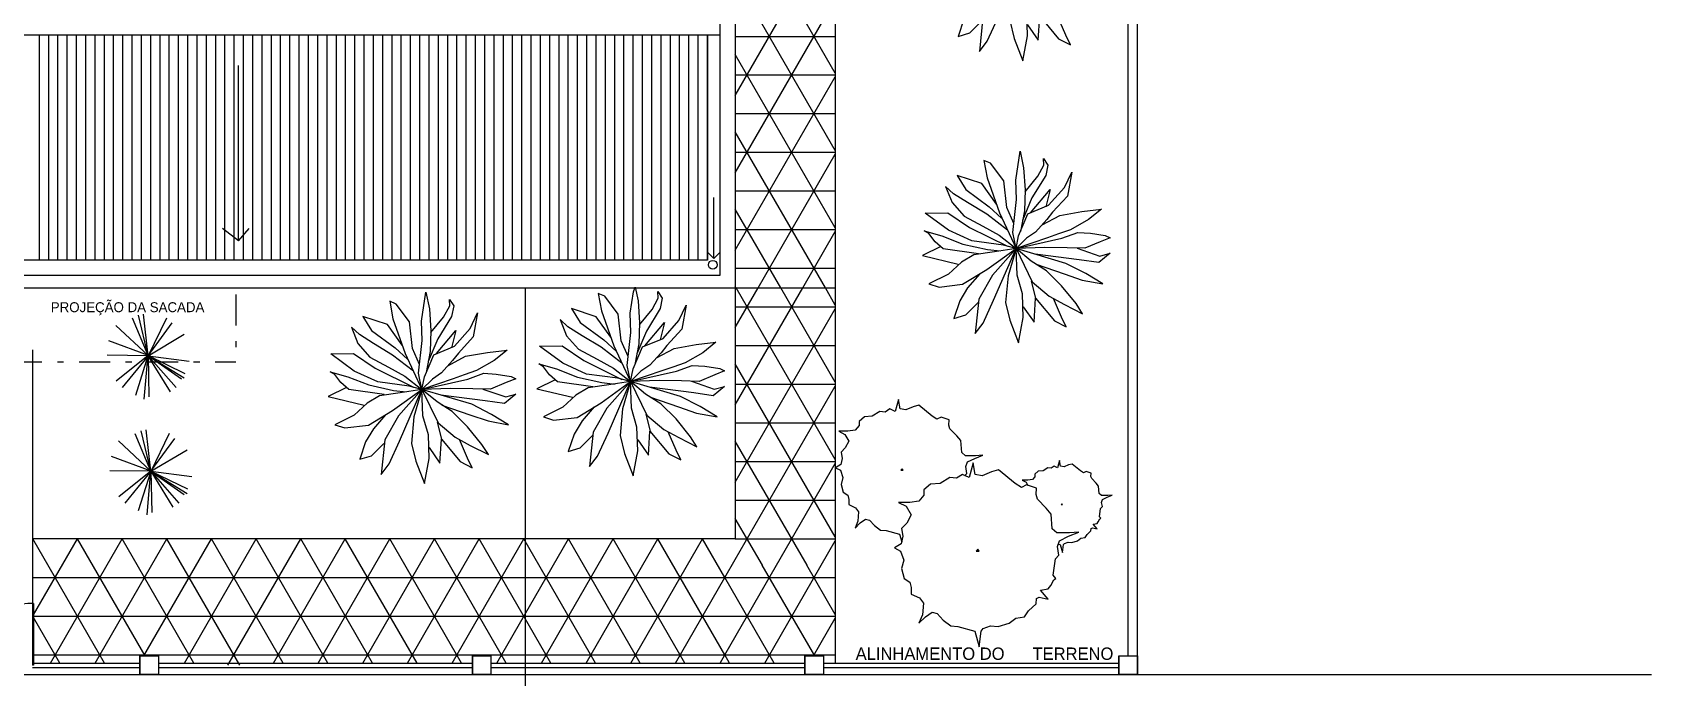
# Model space of a CAD drawing. Header units: millimetres. Extents: x 935 to 1399, y 512 to 900.
# Drawn here: x 1041.8 to 1067.97, y 833.57 to 844 of the extents above; entities that cross this region are included whole.
import ezdxf

# ---------------------------------------------------------------- set-up
doc = ezdxf.new("R2010")
doc.units = ezdxf.units.MM
doc.linetypes.add('ACAD_ISO02W100', pattern=[15, 12, -3])
doc.linetypes.add('DASHDOT', pattern=[1, 0.5, -0.25, 0, -0.25])
for name, color, linetype in [('projeçao', 7, 'ACAD_ISO02W100'), ('terrenos', 3, 'Continuous'), ('VEGETAÇÃO', 3, 'Continuous')]:
    doc.layers.add(name, color=color, linetype=linetype)
pattern_1 = [(0, (1620.23605, 455.1888), (0, 0.625), []), (60, (1620.23605, 455.1888), (-0.5412659, 0.3125), []), (120, (1620.23605, 455.1888), (-0.5412659, -0.3125), [])]

msp = doc.modelspace()

# ---------------------------------------------------------------- hatches: boundary and pattern name
h = msp.add_hatch()
h.set_pattern_fill('NET3', color=254, scale=5, style=0)
h.set_pattern_definition(pattern_1)
h.paths.add_polyline_path([(1054.77585, 852.57187), (1053.15965, 852.57187), (1052.63465, 852.57187), (1052.63465, 850.12187), (1053.15965, 850.12187), (1053.15965, 839.87187), (1054.77585, 839.87187)])
h = msp.add_hatch()
h.set_pattern_fill('NET3', color=254, scale=5, style=0)
h.set_pattern_definition(pattern_1)
h.paths.add_polyline_path([(1054.77585, 839.87187), (1053.15965, 839.87187), (1053.15965, 835.38807), (1054.77585, 835.38807)])

# ---------------------------------------------------------------- linework, layer by layer
at = {"color": 7}
for p, q in [((1054.77585, 866.5417), (1054.77585, 839.87187)), ((1053.15965, 850.12187), (1053.15965, 839.87187)), ((1052.90965, 849.87187), (1052.90965, 840.07187)), ((1037.40965, 843.96292), (1052.90965, 843.96292)), ((1052.70965, 843.96292), (1052.70965, 840.32187)), ((1052.70965, 843.96292), (1052.70965, 840.32187)), ((1045.12729, 840.63159), (1045.12729, 843.4685)), ((1052.81227, 840.34812), (1052.81227, 841.33296)), ((1045.12729, 840.63159), (1044.86815, 840.83159)), ((1045.12729, 840.63159), (1045.29906, 840.83159)), ((1052.70965, 840.32187), (1037.60965, 840.32187)), ((1052.81227, 840.34812), (1052.72227, 840.43812)), ((1052.81227, 840.34812), (1052.90227, 840.43812)), ((1052.90965, 840.07187), (1037.40965, 840.07187)), ((1037.15965, 839.87187), (1054.77585, 839.87187)), ((1041.796, 838.87187), (1041.796, 833.77187))]:
    msp.add_line(p, q, dxfattribs=at)
for p, q in [((1056.8537, 844.21904), (1056.76012, 843.93736)), ((1056.95291, 843.9938), (1057.15159, 844.19405)), ((1057.16326, 844.25036), (1057.10481, 843.6933)), ((1057.23337, 843.86237), (1057.4027, 844.23154)), ((1057.59549, 844.19405), (1057.6656, 843.90618)), ((1057.88172, 843.94999), (1057.87005, 844.33166)), ((1058.05694, 843.87487), (1058.0804, 844.26285)), ((1058.0804, 844.26285), (1058.38407, 843.89986)), ((1058.50097, 843.95617), (1058.3724, 844.25667)), ((1056.76012, 843.93736), (1056.95291, 843.9938)), ((1057.80584, 843.54319), (1057.88172, 843.94999)), ((1057.88172, 844.12524), (1058.05694, 843.87487)), ((1058.57685, 843.79974), (1058.50097, 843.95617)), ((1057.10481, 843.6933), (1057.23337, 843.86237)), ((1057.6656, 843.90618), (1057.80584, 843.54319)), ((1058.38407, 843.89986), (1058.57685, 843.79974)), ((1057.17817, 841.93321), (1057.23073, 841.65166)), ((1057.28328, 841.8894), (1057.17817, 841.93321)), ((1057.4994, 841.60153), (1057.28328, 841.8894)), ((1057.69218, 841.61403), (1057.7636, 842.08196)), ((1057.7636, 842.08196), (1057.82075, 841.81441)), ((1058.04853, 841.67665), (1058.14787, 841.85822)), ((1058.14787, 841.85822), (1058.14197, 841.96452)), ((1058.14197, 841.96452), (1058.21209, 841.85822)), ((1058.21209, 841.85822), (1058.1771, 841.68915)), ((1057.14305, 841.55772), (1056.74594, 841.68915)), ((1056.74594, 841.68915), (1056.88604, 841.46391)), ((1057.23073, 841.65166), (1057.42928, 841.08829)), ((1057.54618, 841.16973), (1057.4994, 841.60153)), ((1057.70385, 841.30117), (1057.69218, 841.61403)), ((1057.82075, 841.81441), (1057.84408, 841.4576)), ((1057.84301, 841.42672), (1058.04853, 841.67665)), ((1058.1771, 841.68915), (1057.95508, 841.32616)), ((1058.48076, 841.49509), (1058.59766, 841.74546)), ((1058.59766, 841.74546), (1058.52755, 841.35748)), ((1056.68749, 841.39497), (1056.55892, 841.51391)), ((1056.55892, 841.51391), (1056.66416, 841.25104)), ((1056.91527, 841.25104), (1056.68749, 841.39497)), ((1056.88604, 841.46391), (1057.26572, 841.18223)), ((1057.38094, 841.22545), (1057.14305, 841.55772)), ((1057.95508, 841.32616), (1057.80087, 840.95917)), ((1057.84408, 841.4576), (1057.83241, 841.1196)), ((1057.93175, 841.08829), (1058.24708, 841.46391)), ((1058.24708, 841.46391), (1058.1771, 841.18223)), ((1058.22375, 841.20722), (1058.48076, 841.49509)), ((1058.52755, 841.35748), (1058.28797, 841.09461)), ((1056.22603, 841.08211), (1056.59404, 841.08829)), ((1056.60571, 840.80674), (1056.22603, 841.08211)), ((1056.59404, 841.08829), (1056.94449, 840.85055)), ((1056.66416, 841.25104), (1056.85682, 841.03198)), ((1057.22483, 841.06329), (1056.91527, 841.25104)), ((1057.56028, 840.80556), (1057.22483, 841.06329)), ((1057.26572, 841.18223), (1057.4644, 841.00066)), ((1057.42928, 841.08829), (1057.69748, 840.50947)), ((1057.66129, 840.91295), (1057.54618, 841.16973)), ((1057.64552, 840.76911), (1057.70385, 841.30117)), ((1057.73897, 840.7128), (1057.89086, 841.06961)), ((1057.83241, 841.1196), (1057.76875, 840.78276)), ((1057.89086, 841.06961), (1058.22375, 841.20722)), ((1058.1189, 840.892), (1058.40488, 841.04448)), ((1058.28797, 841.09461), (1058.19453, 840.97567)), ((1058.40488, 841.04448), (1058.76122, 841.1071)), ((1058.76122, 841.1071), (1059.07668, 841.1446)), ((1059.07668, 841.1446), (1058.86633, 840.97567)), ((1056.21437, 840.7941), (1056.5006, 840.7128)), ((1056.29025, 840.75029), (1056.21437, 840.7941)), ((1056.98538, 840.63149), (1056.60571, 840.80674)), ((1056.85682, 841.03198), (1057.16061, 840.86923)), ((1056.94449, 840.85055), (1057.56028, 840.54519)), ((1057.16061, 840.86923), (1057.42351, 840.7253)), ((1058.19453, 840.97567), (1058.01353, 840.77543)), ((1058.5801, 840.81292), (1058.38155, 840.74411)), ((1058.86633, 840.97567), (1058.5801, 840.81292)), ((1056.47939, 840.54012), (1056.18514, 840.39362)), ((1056.38959, 840.61886), (1056.29025, 840.75029)), ((1056.51803, 840.50624), (1056.38959, 840.61886)), ((1056.5006, 840.7128), (1056.83938, 840.58136)), ((1056.83938, 840.58136), (1057.23662, 840.49374)), ((1057.49363, 840.56255), (1056.98538, 840.63149)), ((1057.42351, 840.7253), (1057.69748, 840.50947)), ((1057.69748, 840.50947), (1057.49363, 840.56255)), ((1057.69748, 840.50947), (1057.64552, 840.76911)), ((1057.69748, 840.50947), (1057.73897, 840.7128)), ((1058.20619, 840.68148), (1057.69748, 840.50947)), ((1057.86741, 840.6753), (1057.69748, 840.50947)), ((1057.69748, 840.50947), (1058.43987, 840.6753)), ((1058.15953, 840.52505), (1057.69748, 840.50947)), ((1058.01353, 840.77543), (1057.86741, 840.6753)), ((1058.52165, 840.51874), (1058.15953, 840.52505)), ((1058.38155, 840.74411), (1058.20619, 840.68148)), ((1058.43987, 840.6753), (1058.69687, 840.76911)), ((1058.80788, 840.51256), (1058.52165, 840.51874)), ((1058.69687, 840.76911), (1058.90133, 840.75661)), ((1059.05912, 840.61886), (1058.80788, 840.51256)), ((1058.90133, 840.75661), (1059.1409, 840.71912)), ((1059.21678, 840.68148), (1059.05912, 840.61886)), ((1059.1409, 840.71912), (1059.21678, 840.68148)), ((1056.18514, 840.39362), (1056.76337, 840.25587)), ((1057.09049, 840.42493), (1056.51803, 840.50624)), ((1056.81593, 840.28718), (1056.60571, 840.09325)), ((1057.01461, 840.40612), (1056.81593, 840.28718)), ((1057.3475, 840.45625), (1057.01461, 840.40612)), ((1057.22483, 840.16824), (1057.69748, 840.50947)), ((1057.23662, 840.49374), (1057.44832, 840.46989)), ((1057.69748, 840.50947), (1057.3184, 840.08062)), ((1057.33583, 839.67382), (1057.69748, 840.50947)), ((1057.69748, 840.50947), (1057.3475, 840.45625)), ((1057.69748, 840.50947), (1057.56951, 840.06812)), ((1057.69748, 840.50947), (1057.96085, 839.968)), ((1057.71551, 840.08062), (1057.69748, 840.50947)), ((1057.94342, 840.306), (1057.69748, 840.50947)), ((1058.50422, 840.2685), (1057.69748, 840.50947)), ((1058.18876, 840.14956), (1057.94342, 840.306)), ((1058.72033, 840.32481), (1058.00425, 840.41784)), ((1058.02174, 840.25606), (1058.47499, 840.09944)), ((1058.82544, 840.10575), (1058.50422, 840.2685)), ((1058.6854, 840.5152), (1059.05322, 840.3873)), ((1059.03579, 840.281), (1058.72033, 840.32481)), ((1059.21678, 840.43111), (1059.03579, 840.281)), ((1059.05322, 840.3873), (1059.21678, 840.43111)), ((1056.60571, 840.09325), (1056.29025, 839.93669)), ((1056.83349, 839.93051), (1057.22483, 840.16824)), ((1057.11056, 840.09883), (1056.91527, 839.8742)), ((1057.3184, 840.08062), (1057.09639, 839.69263)), ((1057.56951, 840.06812), (1057.52862, 839.63632)), ((1057.80319, 839.77394), (1057.71551, 840.08062)), ((1058.4341, 839.90537), (1058.18876, 840.14956)), ((1058.47499, 840.09944), (1058.76699, 839.99931)), ((1058.76699, 839.99931), (1059.10001, 839.93669)), ((1059.10001, 839.93669), (1058.82544, 840.10575)), ((1048.08674, 839.33595), (1048.15817, 839.80388)), ((1048.15817, 839.80388), (1048.21531, 839.53633)), ((1050.94485, 839.78157), (1050.9974, 839.50002)), ((1051.04995, 839.73776), (1050.94485, 839.78157)), ((1051.26607, 839.44989), (1051.04995, 839.73776)), ((1051.45886, 839.46239), (1051.51141, 839.8067)), ((1051.51141, 839.8067), (1051.54064, 839.88183)), ((1051.54064, 839.88183), (1051.58742, 839.66277)), ((1051.91454, 839.70658), (1051.90865, 839.81288)), ((1051.90865, 839.81288), (1051.97876, 839.70658)), ((1056.29025, 839.93669), (1056.45381, 839.88669)), ((1056.45381, 839.88669), (1056.83349, 839.93051)), ((1056.91527, 839.8742), (1056.78683, 839.66132)), ((1057.81485, 839.39227), (1057.80319, 839.77394)), ((1058.0193, 839.70513), (1057.94919, 839.9805)), ((1057.96085, 839.968), (1058.23542, 839.73644)), ((1058.23542, 839.73644), (1058.48076, 839.60501)), ((1058.66778, 839.61751), (1058.4341, 839.90537)), ((1047.57273, 839.65513), (1047.62529, 839.37358)), ((1047.67784, 839.61132), (1047.57273, 839.65513)), ((1047.89396, 839.32345), (1047.67784, 839.61132)), ((1048.21531, 839.53633), (1048.23864, 839.17952)), ((1048.44309, 839.39858), (1048.54243, 839.58014)), ((1048.54243, 839.58014), (1048.53654, 839.68645)), ((1048.53654, 839.68645), (1048.60665, 839.58014)), ((1048.60665, 839.58014), (1048.57166, 839.41108)), ((1050.90972, 839.40608), (1050.51261, 839.53752)), ((1050.51261, 839.53752), (1050.65272, 839.31228)), ((1050.9974, 839.50002), (1051.19595, 838.93665)), ((1051.58742, 839.66277), (1051.61075, 839.30596)), ((1051.60969, 839.27509), (1051.8152, 839.52502)), ((1051.94377, 839.53752), (1051.72176, 839.17452)), ((1051.8152, 839.52502), (1051.91454, 839.70658)), ((1051.97876, 839.70658), (1051.94377, 839.53752)), ((1052.24743, 839.34345), (1052.36434, 839.59383)), ((1052.36434, 839.59383), (1052.29422, 839.20584)), ((1056.78683, 839.66132), (1056.69326, 839.37963)), ((1056.88604, 839.43608), (1057.08473, 839.63632)), ((1057.09639, 839.69263), (1057.03794, 839.13558)), ((1057.16651, 839.30465), (1057.33583, 839.67382)), ((1057.52862, 839.63632), (1057.59874, 839.34846)), ((1057.81485, 839.56751), (1057.99008, 839.31714)), ((1057.99008, 839.31714), (1058.01353, 839.70513)), ((1058.01353, 839.70513), (1058.3172, 839.34214)), ((1058.4341, 839.39845), (1058.30553, 839.69895)), ((1058.48076, 839.60501), (1058.77289, 839.45476)), ((1058.77289, 839.45476), (1058.66778, 839.61751)), ((1047.08205, 839.11689), (1046.95348, 839.23583)), ((1046.95348, 839.23583), (1047.05872, 838.97296)), ((1047.53761, 839.27964), (1047.1405, 839.41108)), ((1047.1405, 839.41108), (1047.2806, 839.18584)), ((1047.7755, 838.94737), (1047.53761, 839.27964)), ((1047.62529, 839.37358), (1047.82384, 838.81021)), ((1047.94074, 838.89166), (1047.89396, 839.32345)), ((1048.09841, 839.02309), (1048.08674, 839.33595)), ((1048.23757, 839.14865), (1048.44309, 839.39858)), ((1048.57166, 839.41108), (1048.34965, 839.04809)), ((1048.61832, 838.92915), (1048.87532, 839.21701)), ((1048.87532, 839.21701), (1048.99222, 839.46739)), ((1048.99222, 839.46739), (1048.92211, 839.0794)), ((1050.45416, 839.24333), (1050.3256, 839.36227)), ((1050.3256, 839.36227), (1050.43083, 839.0994)), ((1050.68194, 839.0994), (1050.45416, 839.24333)), ((1050.65272, 839.31228), (1051.03239, 839.03059)), ((1051.14761, 839.07381), (1050.90972, 839.40608)), ((1051.31286, 839.01809), (1051.26607, 839.44989)), ((1051.47052, 839.14953), (1051.45886, 839.46239)), ((1051.61075, 839.30596), (1051.59909, 838.96796)), ((1051.69843, 838.93665), (1052.01376, 839.31228)), ((1052.01376, 839.31228), (1051.94377, 839.03059)), ((1051.99043, 839.05559), (1052.24743, 839.34345)), ((1056.69326, 839.37963), (1056.88604, 839.43608)), ((1057.03794, 839.13558), (1057.16651, 839.30465)), ((1057.59874, 839.34846), (1057.73897, 838.98547)), ((1057.73897, 838.98547), (1057.81485, 839.39227)), ((1058.3172, 839.34214), (1058.50998, 839.24202)), ((1058.50998, 839.24202), (1058.4341, 839.39845)), ((1047.05872, 838.97296), (1047.25138, 838.7539)), ((1047.30983, 838.97296), (1047.08205, 839.11689)), ((1047.2806, 839.18584), (1047.66028, 838.90415)), ((1047.61939, 838.78522), (1047.30983, 838.97296)), ((1048.04009, 838.49103), (1048.09841, 839.02309)), ((1048.34965, 839.04809), (1048.19544, 838.68109)), ((1048.23864, 839.17952), (1048.22698, 838.84153)), ((1048.32632, 838.81021), (1048.64165, 839.18584)), ((1048.64165, 839.18584), (1048.57166, 838.90415)), ((1048.92211, 839.0794), (1048.68254, 838.81653)), ((1050.43083, 839.0994), (1050.62349, 838.88034)), ((1050.9915, 838.91166), (1050.68194, 839.0994)), ((1051.03239, 839.03059), (1051.23108, 838.84903)), ((1051.42797, 838.76132), (1051.31286, 839.01809)), ((1051.4122, 838.61747), (1051.47052, 839.14953)), ((1051.59909, 838.96796), (1051.53543, 838.63112)), ((1051.72176, 839.17452), (1051.56755, 838.80753)), ((1051.65754, 838.91797), (1051.99043, 839.05559)), ((1052.29422, 839.20584), (1052.05465, 838.94297)), ((1052.17155, 838.89284), (1052.5279, 838.95547)), ((1052.5279, 838.95547), (1052.84335, 838.99296)), ((1052.84335, 838.99296), (1052.63301, 838.82403)), ((1046.62059, 838.80403), (1046.98861, 838.81021)), ((1047.00027, 838.52866), (1046.62059, 838.80403)), ((1046.98861, 838.81021), (1047.33906, 838.57248)), ((1047.25138, 838.7539), (1047.55517, 838.59115)), ((1047.95484, 838.52749), (1047.61939, 838.78522)), ((1047.66028, 838.90415), (1047.85896, 838.72259)), ((1047.82384, 838.81021), (1048.09204, 838.23139)), ((1048.05585, 838.63488), (1047.94074, 838.89166)), ((1048.13353, 838.43472), (1048.28543, 838.79153)), ((1048.22698, 838.84153), (1048.16331, 838.50468)), ((1048.28543, 838.79153), (1048.61832, 838.92915)), ((1048.58909, 838.69759), (1048.4081, 838.49735)), ((1048.51346, 838.61392), (1048.79944, 838.7664)), ((1048.68254, 838.81653), (1048.58909, 838.69759)), ((1048.79944, 838.7664), (1049.15578, 838.82903)), ((1049.26089, 838.69759), (1048.97466, 838.53484)), ((1049.15578, 838.82903), (1049.47124, 838.86652)), ((1049.47124, 838.86652), (1049.26089, 838.69759)), ((1049.99271, 838.93047), (1050.36072, 838.93665)), ((1050.37238, 838.6551), (1049.99271, 838.93047)), ((1050.36072, 838.93665), (1050.71117, 838.69891)), ((1050.62349, 838.88034), (1050.92728, 838.71759)), ((1050.71117, 838.69891), (1051.32696, 838.39355)), ((1050.92728, 838.71759), (1051.19019, 838.57366)), ((1051.32696, 838.65393), (1050.9915, 838.91166)), ((1051.19595, 838.93665), (1051.46415, 838.35783)), ((1051.50564, 838.56116), (1051.65754, 838.91797)), ((1051.9612, 838.82403), (1051.78021, 838.62379)), ((1051.88558, 838.74036), (1052.17155, 838.89284)), ((1052.05465, 838.94297), (1051.9612, 838.82403)), ((1052.63301, 838.82403), (1052.34678, 838.66128)), ((1046.60893, 838.51603), (1046.89516, 838.43472)), ((1046.68481, 838.47222), (1046.60893, 838.51603)), ((1046.78415, 838.34078), (1046.68481, 838.47222)), ((1046.89516, 838.43472), (1047.23395, 838.30329)), ((1047.37995, 838.35342), (1047.00027, 838.52866)), ((1047.33906, 838.57248), (1047.95485, 838.26712)), ((1047.55517, 838.59115), (1047.81807, 838.44722)), ((1047.81807, 838.44722), (1048.09204, 838.23139)), ((1048.09204, 838.23139), (1048.04009, 838.49103)), ((1048.09204, 838.23139), (1048.13353, 838.43472)), ((1048.4081, 838.49735), (1048.26197, 838.39723)), ((1048.77611, 838.46604), (1048.60075, 838.40341)), ((1048.97466, 838.53484), (1048.77611, 838.46604)), ((1048.83443, 838.39723), (1049.09144, 838.49103)), ((1049.09144, 838.49103), (1049.29589, 838.47853)), ((1049.29589, 838.47853), (1049.53546, 838.44104)), ((1049.53546, 838.44104), (1049.61134, 838.40341)), ((1049.98104, 838.64247), (1050.26727, 838.56116)), ((1050.05693, 838.59866), (1049.98104, 838.64247)), ((1050.15627, 838.46722), (1050.05693, 838.59866)), ((1050.28471, 838.3546), (1050.15627, 838.46722)), ((1050.26727, 838.56116), (1050.60606, 838.42973)), ((1050.75206, 838.47986), (1050.37238, 838.6551)), ((1050.60606, 838.42973), (1051.0033, 838.3421)), ((1051.2603, 838.41091), (1050.75206, 838.47986)), ((1051.19019, 838.57366), (1051.46415, 838.35783)), ((1051.46415, 838.35783), (1051.4122, 838.61747)), ((1051.46415, 838.35783), (1051.50564, 838.56116)), ((1051.97287, 838.52985), (1051.46415, 838.35783)), ((1051.63408, 838.52367), (1051.46415, 838.35783)), ((1051.46415, 838.35783), (1052.20654, 838.52367)), ((1051.78021, 838.62379), (1051.63408, 838.52367)), ((1052.14822, 838.59248), (1051.97287, 838.52985)), ((1052.34678, 838.66128), (1052.14822, 838.59248)), ((1052.20654, 838.52367), (1052.46355, 838.61747)), ((1052.46355, 838.61747), (1052.668, 838.60497)), ((1052.82579, 838.46722), (1052.57456, 838.36092)), ((1052.668, 838.60497), (1052.90757, 838.56748)), ((1052.98346, 838.52985), (1052.82579, 838.46722)), ((1052.90757, 838.56748), (1052.98346, 838.52985)), ((1046.87395, 838.26204), (1046.5797, 838.11554)), ((1046.91259, 838.22816), (1046.78415, 838.34078)), ((1047.48506, 838.14686), (1046.91259, 838.22816)), ((1047.23395, 838.30329), (1047.63118, 838.21566)), ((1047.88819, 838.28447), (1047.37995, 838.35342)), ((1047.74206, 838.17817), (1047.40917, 838.12804)), ((1047.61939, 837.89017), (1048.09204, 838.23139)), ((1047.63118, 838.21566), (1047.84288, 838.19182)), ((1048.09204, 838.23139), (1047.71296, 837.80254)), ((1047.7304, 837.39574), (1048.09204, 838.23139)), ((1048.09204, 838.23139), (1047.74206, 838.17817)), ((1048.09204, 838.23139), (1047.88819, 838.28447)), ((1048.09204, 838.23139), (1047.96407, 837.79005)), ((1048.60075, 838.40341), (1048.09204, 838.23139)), ((1048.26197, 838.39723), (1048.09204, 838.23139)), ((1048.09204, 838.23139), (1048.83443, 838.39723)), ((1048.5541, 838.24698), (1048.09204, 838.23139)), ((1048.09204, 838.23139), (1048.35541, 837.68992)), ((1048.11007, 837.80254), (1048.09204, 838.23139)), ((1048.33798, 838.02792), (1048.09204, 838.23139)), ((1048.89878, 837.99043), (1048.09204, 838.23139)), ((1048.91621, 838.24066), (1048.5541, 838.24698)), ((1049.20244, 838.23448), (1048.91621, 838.24066)), ((1049.07997, 838.23712), (1049.44778, 838.10923)), ((1049.45368, 838.34078), (1049.20244, 838.23448)), ((1049.61134, 838.40341), (1049.45368, 838.34078)), ((1050.24607, 838.38848), (1049.95182, 838.24198)), ((1049.95182, 838.24198), (1050.53005, 838.10423)), ((1050.85717, 838.2733), (1050.28471, 838.3546)), ((1050.78128, 838.25448), (1050.5826, 838.13554)), ((1051.11417, 838.30461), (1050.78128, 838.25448)), ((1050.9915, 838.01661), (1051.46415, 838.35783)), ((1051.0033, 838.3421), (1051.215, 838.31825)), ((1051.46415, 838.35783), (1051.08508, 837.92898)), ((1051.10251, 837.52218), (1051.46415, 838.35783)), ((1051.46415, 838.35783), (1051.11417, 838.30461)), ((1051.46415, 838.35783), (1051.2603, 838.41091)), ((1051.46415, 838.35783), (1051.33619, 837.91649)), ((1051.92621, 838.37342), (1051.46415, 838.35783)), ((1051.46415, 838.35783), (1051.72753, 837.81636)), ((1051.48219, 837.92898), (1051.46415, 838.35783)), ((1051.71009, 838.15436), (1051.46415, 838.35783)), ((1052.27089, 838.11686), (1051.46415, 838.35783)), ((1052.48701, 838.17317), (1051.77092, 838.2662)), ((1052.28832, 838.3671), (1051.92621, 838.37342)), ((1052.57456, 838.36092), (1052.28832, 838.3671)), ((1052.45208, 838.36356), (1052.8199, 838.23566)), ((1052.80246, 838.12936), (1052.48701, 838.17317)), ((1052.98346, 838.27948), (1052.80246, 838.12936)), ((1052.8199, 838.23566), (1052.98346, 838.27948)), ((1046.5797, 838.11554), (1047.15793, 837.97779)), ((1047.21049, 838.0091), (1047.00027, 837.81518)), ((1047.40917, 838.12804), (1047.21049, 838.0091)), ((1048.58332, 837.87149), (1048.33798, 838.02792)), ((1049.11489, 838.04674), (1048.39881, 838.13976)), ((1048.4163, 837.97798), (1048.86955, 837.82136)), ((1049.22, 837.82768), (1048.89878, 837.99043)), ((1049.43035, 838.00292), (1049.11489, 838.04674)), ((1049.61134, 838.15304), (1049.43035, 838.00292)), ((1049.44778, 838.10923), (1049.61134, 838.15304)), ((1050.37238, 837.94162), (1050.05693, 837.78505)), ((1050.5826, 838.13554), (1050.37238, 837.94162)), ((1050.60016, 837.77887), (1050.9915, 838.01661)), ((1050.87724, 837.94719), (1050.68194, 837.72256)), ((1051.08508, 837.92898), (1050.86307, 837.541)), ((1051.33619, 837.91649), (1051.2953, 837.48469)), ((1051.56986, 837.6223), (1051.48219, 837.92898)), ((1051.95544, 837.99793), (1051.71009, 838.15436)), ((1051.78842, 838.10442), (1052.24167, 837.9478)), ((1052.20078, 837.75374), (1051.95544, 837.99793)), ((1052.24167, 837.9478), (1052.53367, 837.84768)), ((1052.59212, 837.95412), (1052.27089, 838.11686)), ((1052.86668, 837.78505), (1052.59212, 837.95412)), ((1047.00027, 837.81518), (1046.68481, 837.65861)), ((1046.68481, 837.65861), (1046.84837, 837.60862)), ((1046.84837, 837.60862), (1047.22805, 837.65243)), ((1047.22805, 837.65243), (1047.61939, 837.89017)), ((1047.50513, 837.82075), (1047.30983, 837.59612)), ((1047.71296, 837.80254), (1047.49095, 837.41456)), ((1047.96407, 837.79005), (1047.92318, 837.35825)), ((1048.19775, 837.49586), (1048.11007, 837.80254)), ((1048.41386, 837.42705), (1048.34375, 837.70242)), ((1048.35541, 837.68992), (1048.62998, 837.45837)), ((1048.82866, 837.6273), (1048.58332, 837.87149)), ((1048.86955, 837.82136), (1049.16155, 837.72124)), ((1049.16155, 837.72124), (1049.49457, 837.65861)), ((1049.49457, 837.65861), (1049.22, 837.82768)), ((1050.05693, 837.78505), (1050.22049, 837.73506)), ((1050.22049, 837.73506), (1050.60016, 837.77887)), ((1050.68194, 837.72256), (1050.5535, 837.50968)), ((1051.78598, 837.55349), (1051.71586, 837.82886)), ((1051.72753, 837.81636), (1052.00209, 837.58481)), ((1052.43445, 837.46587), (1052.20078, 837.75374)), ((1052.53367, 837.84768), (1052.86668, 837.78505)), ((1047.18139, 837.38324), (1047.08782, 837.10156)), ((1047.30983, 837.59612), (1047.18139, 837.38324)), ((1047.49095, 837.41456), (1047.4325, 836.8575)), ((1047.56107, 837.02657), (1047.7304, 837.39574)), ((1048.20941, 837.11419), (1048.19775, 837.49586)), ((1048.38464, 837.03907), (1048.4081, 837.42705)), ((1048.4081, 837.42705), (1048.71176, 837.06406)), ((1048.62998, 837.45837), (1048.87532, 837.32693)), ((1048.82866, 837.12037), (1048.7001, 837.42087)), ((1049.06234, 837.33943), (1048.82866, 837.6273)), ((1050.5535, 837.50968), (1050.45993, 837.228)), ((1050.65272, 837.28444), (1050.8514, 837.48469)), ((1050.86307, 837.541), (1050.80461, 836.98394)), ((1050.93318, 837.15301), (1051.10251, 837.52218)), ((1051.2953, 837.48469), (1051.36541, 837.19682)), ((1051.58153, 837.24063), (1051.56986, 837.6223)), ((1051.58153, 837.41588), (1051.75675, 837.16551)), ((1051.75675, 837.16551), (1051.78021, 837.55349)), ((1051.78021, 837.55349), (1052.08387, 837.1905)), ((1052.00209, 837.58481), (1052.24743, 837.45337)), ((1052.20078, 837.24681), (1052.07221, 837.54731)), ((1052.24743, 837.45337), (1052.53956, 837.30312)), ((1052.53956, 837.30312), (1052.43445, 837.46587)), ((1047.08782, 837.10156), (1047.2806, 837.158)), ((1047.2806, 837.158), (1047.47929, 837.35825)), ((1047.92318, 837.35825), (1047.9933, 837.07038)), ((1048.20941, 837.28944), (1048.38464, 837.03907)), ((1048.90455, 836.96394), (1048.82866, 837.12037)), ((1048.87532, 837.32693), (1049.16745, 837.17668)), ((1049.16745, 837.17668), (1049.06234, 837.33943)), ((1050.45993, 837.228), (1050.65272, 837.28444)), ((1050.80461, 836.98394), (1050.93318, 837.15301)), ((1051.36541, 837.19682), (1051.50564, 836.83383)), ((1051.50564, 836.83383), (1051.58153, 837.24063)), ((1052.08387, 837.1905), (1052.27666, 837.09038)), ((1052.27666, 837.09038), (1052.20078, 837.24681)), ((1047.4325, 836.8575), (1047.56107, 837.02657)), ((1047.9933, 837.07038), (1048.13353, 836.70739)), ((1048.13353, 836.70739), (1048.20941, 837.11419)), ((1048.71176, 837.06406), (1048.90455, 836.96394))]:
    msp.add_line(p, q)
at = {"color": 1}
for p, q in [((1041.90965, 840.32187), (1041.90965, 843.96292)), ((1042.05965, 840.32187), (1042.05965, 843.96292)), ((1042.20965, 840.32187), (1042.20965, 843.96292)), ((1042.35965, 840.32187), (1042.35965, 843.96292)), ((1042.50965, 840.32187), (1042.50965, 843.96292)), ((1042.65965, 840.32187), (1042.65965, 843.96292)), ((1042.80965, 840.32187), (1042.80965, 843.96292)), ((1042.95965, 840.32187), (1042.95965, 843.96292)), ((1043.10965, 840.32187), (1043.10965, 843.96292)), ((1043.25965, 840.32187), (1043.25965, 843.96292)), ((1043.40965, 840.32187), (1043.40965, 843.96292)), ((1043.55965, 840.32187), (1043.55965, 843.96292)), ((1043.70965, 840.32187), (1043.70965, 843.96292)), ((1043.85965, 840.32187), (1043.85965, 843.96292)), ((1044.00965, 840.32187), (1044.00965, 843.96292)), ((1044.15965, 840.32187), (1044.15965, 843.96292)), ((1044.30965, 840.32187), (1044.30965, 843.96292)), ((1044.45965, 840.32187), (1044.45965, 843.96292)), ((1044.60965, 840.32187), (1044.60965, 843.96292)), ((1044.75965, 840.32187), (1044.75965, 843.96292)), ((1044.90965, 840.32187), (1044.90965, 843.96292)), ((1045.05965, 840.32187), (1045.05965, 843.96292)), ((1045.20965, 840.32187), (1045.20965, 843.96292)), ((1045.35965, 840.32187), (1045.35965, 843.96292)), ((1045.50965, 840.32187), (1045.50965, 843.96292)), ((1045.65965, 840.32187), (1045.65965, 843.96292)), ((1045.65965, 840.32187), (1045.65965, 843.96292)), ((1045.80965, 840.32187), (1045.80965, 843.96292)), ((1045.95965, 840.32187), (1045.95965, 843.96292)), ((1046.10965, 840.32187), (1046.10965, 843.96292)), ((1046.25965, 840.32187), (1046.25965, 843.96292)), ((1046.40965, 840.32187), (1046.40965, 843.96292)), ((1046.55965, 840.32187), (1046.55965, 843.96292)), ((1046.70965, 840.32187), (1046.70965, 843.96292)), ((1046.85965, 840.32187), (1046.85965, 843.96292)), ((1047.00965, 840.32187), (1047.00965, 843.96292)), ((1047.15965, 840.32187), (1047.15965, 843.96292)), ((1047.30965, 840.32187), (1047.30965, 843.96292)), ((1047.45965, 840.32187), (1047.45965, 843.96292)), ((1047.60965, 840.32187), (1047.60965, 843.96292)), ((1047.75965, 840.32187), (1047.75965, 843.96292)), ((1047.90965, 840.32187), (1047.90965, 843.96292)), ((1048.05965, 840.32187), (1048.05965, 843.96292)), ((1048.20965, 840.32187), (1048.20965, 843.96292)), ((1048.35965, 840.32187), (1048.35965, 843.96292)), ((1048.50965, 840.32187), (1048.50965, 843.96292)), ((1048.65965, 840.32187), (1048.65965, 843.96292)), ((1048.80965, 840.32187), (1048.80965, 843.96292)), ((1048.95965, 840.32187), (1048.95965, 843.96292)), ((1049.10965, 840.32187), (1049.10965, 843.96292)), ((1049.25965, 840.32187), (1049.25965, 843.96292)), ((1049.40965, 840.32187), (1049.40965, 843.96292)), ((1049.55965, 840.32187), (1049.55965, 843.96292)), ((1049.70965, 840.32187), (1049.70965, 843.96292)), ((1049.70965, 840.32187), (1049.70965, 843.96292)), ((1049.85965, 840.32187), (1049.85965, 843.96292)), ((1050.00965, 840.32187), (1050.00965, 843.96292)), ((1050.15965, 840.32187), (1050.15965, 843.96292)), ((1050.30965, 840.32187), (1050.30965, 843.96292)), ((1050.45965, 840.32187), (1050.45965, 843.96292)), ((1050.60965, 840.32187), (1050.60965, 843.96292)), ((1050.75965, 840.32187), (1050.75965, 843.96292)), ((1050.90965, 840.32187), (1050.90965, 843.96292)), ((1051.05965, 840.32187), (1051.05965, 843.96292)), ((1051.20965, 840.32187), (1051.20965, 843.96292)), ((1051.35965, 840.32187), (1051.35965, 843.96292)), ((1051.50965, 840.32187), (1051.50965, 843.96292)), ((1051.65965, 840.32187), (1051.65965, 843.96292)), ((1051.80965, 840.32187), (1051.80965, 843.96292)), ((1051.95965, 840.32187), (1051.95965, 843.96292)), ((1052.10965, 840.32187), (1052.10965, 843.96292)), ((1052.25965, 840.32187), (1052.25965, 843.96292)), ((1052.25965, 840.32187), (1052.25965, 843.96292)), ((1052.40965, 840.32187), (1052.40965, 843.96292)), ((1052.55965, 840.32187), (1052.55965, 843.96292)), ((1052.70965, 840.32187), (1052.70965, 843.96292)), ((1041.816, 834.77187), (1041.816, 833.77187)), ((1041.816, 833.77187), (1041.796, 833.77187)), ((1043.53465, 833.62187), (1043.53465, 833.92187)), ((1048.90965, 833.62187), (1048.90965, 833.92187)), ((1054.28465, 833.62187), (1054.28465, 833.92187)), ((1054.28465, 833.62187), (1054.28465, 833.92187))]:
    msp.add_line(p, q, dxfattribs=at)
at = {"color": 6, "linetype": 'DASHDOT'}
for p in [(1045.08465, 839.76333), (1038.15133, 838.6794)]:
    msp.add_line(p, (1045.08465, 838.6794), dxfattribs=at)
at = {"color": 253}
msp.add_line((1049.76462, 839.87187), (1049.76462, 833.24852), dxfattribs=at)
at = {"color": 254}
for p, q in [((1053.15965, 839.87187), (1053.15965, 835.81379)), ((1054.77585, 839.87187), (1054.77585, 833.80687)), ((1053.15965, 835.81379), (1041.796, 835.81379)), ((1042.96194, 833.80687), (1041.80325, 835.81379)), ((1041.816, 834.58587), (1042.52493, 835.81379)), ((1042.08793, 833.80687), (1043.24662, 835.81379)), ((1043.61723, 833.92187), (1042.52493, 835.81379)), ((1042.80961, 833.80687), (1043.96831, 835.81379)), ((1044.40532, 833.80687), (1043.24662, 835.81379)), ((1043.5977, 833.92187), (1044.69, 835.81379)), ((1045.14721, 833.77187), (1043.96831, 835.81379)), ((1044.25299, 833.80687), (1045.41169, 835.81379)), ((1045.84869, 833.80687), (1044.69, 835.81379)), ((1044.95447, 833.77187), (1046.13337, 835.81379)), ((1046.57038, 833.80687), (1045.41169, 835.81379)), ((1045.69637, 833.80687), (1046.85506, 835.81379)), ((1047.29207, 833.80687), (1046.13337, 835.81379)), ((1046.41805, 833.80687), (1047.57675, 835.81379)), ((1048.01376, 833.80687), (1046.85506, 835.81379)), ((1047.13974, 833.80687), (1048.29844, 835.81379)), ((1048.73544, 833.80687), (1047.57675, 835.81379)), ((1047.86143, 833.80687), (1049.02012, 835.81379)), ((1049.45713, 833.80687), (1048.29844, 835.81379)), ((1048.58312, 833.80687), (1049.74181, 835.81379)), ((1050.17882, 833.80687), (1049.02012, 835.81379)), ((1049.3048, 833.80687), (1050.4635, 835.81379)), ((1050.90051, 833.80687), (1049.74181, 835.81379)), ((1050.02649, 833.80687), (1051.18519, 835.81379)), ((1051.6222, 833.80687), (1050.4635, 835.81379)), ((1050.74818, 833.80687), (1051.90688, 835.81379)), ((1052.34388, 833.80687), (1051.18519, 835.81379)), ((1051.46987, 833.80687), (1052.62856, 835.81379)), ((1052.98875, 833.93993), (1051.90688, 835.81379)), ((1052.98875, 835.18993), (1052.62856, 835.81379)), ((1052.98875, 835.18764), (1053.15965, 835.48365)), ((1052.98875, 833.93764), (1053.82615, 835.38807)), ((1054.44255, 833.92187), (1053.59604, 835.38807)), ((1053.63493, 833.80687), (1054.54784, 835.38807)), ((1054.77585, 834.59458), (1054.31773, 835.38807)), ((1041.796, 835.18879), (1052.98875, 835.18879)), ((1052.19156, 833.80687), (1052.98875, 835.18764)), ((1053.78726, 833.80687), (1052.98875, 835.18993)), ((1052.98875, 835.18879), (1054.77585, 835.18879)), ((1041.816, 834.56379), (1052.98875, 834.56379)), ((1042.24025, 833.80687), (1041.816, 834.5417)), ((1052.98875, 834.56379), (1054.77585, 834.56379)), ((1054.42301, 833.92187), (1054.77585, 834.53299)), ((1041.816, 833.93879), (1052.98875, 833.93879)), ((1052.91324, 833.80687), (1052.98875, 833.93764)), ((1053.06557, 833.80687), (1052.98875, 833.93993)), ((1052.98875, 833.93879), (1054.77585, 833.93879))]:
    msp.add_line(p, q, dxfattribs=at)
at = {"color": 6}
msp.add_line((1059.35965, 833.62187), (1059.35965, 833.92187), dxfattribs=at)
msp.add_line((1059.35965, 833.62187), (1059.35965, 833.92187), dxfattribs=at)
at = {"color": 7}
msp.add_circle((1052.79555, 840.24591), 0.07195, dxfattribs=at)
at = {"color": 1}
msp.add_arc((1041.796, 833.77187), 1.0002, 88.854237, 171.851103, dxfattribs=at)
at = {"layer": 'projeçao', "color": 3, "linetype": 'Continuous'}
for p, q in [((1041.796, 833.80687), (1043.53465, 833.80687)), ((1041.796, 833.73687), (1043.53465, 833.73687)), ((1043.83465, 833.80687), (1048.90965, 833.80687)), ((1043.83465, 833.73687), (1048.90965, 833.73687)), ((1049.20965, 833.80687), (1054.28465, 833.80687)), ((1049.20965, 833.73687), (1054.28465, 833.73687)), ((1054.58465, 833.80687), (1059.35965, 833.80687)), ((1054.58465, 833.73687), (1059.35965, 833.73687))]:
    msp.add_line(p, q, dxfattribs=at)
at = {"layer": 'projeçao', "color": 1, "linetype": 'Continuous'}
for p, q in [((1043.53465, 833.62187), (1043.53465, 833.92187)), ((1043.53465, 833.92187), (1043.53465, 833.62187)), ((1043.53465, 833.92187), (1043.83465, 833.92187)), ((1043.53465, 833.92187), (1043.53465, 833.62187)), ((1043.53465, 833.92187), (1043.53465, 833.62187)), ((1043.83465, 833.92187), (1043.83465, 833.62187)), ((1048.90965, 833.62187), (1048.90965, 833.92187)), ((1048.90965, 833.92187), (1048.90965, 833.62187)), ((1048.90965, 833.92187), (1049.20965, 833.92187)), ((1048.90965, 833.92187), (1048.90965, 833.62187)), ((1048.90965, 833.92187), (1048.90965, 833.62187)), ((1049.20965, 833.92187), (1049.20965, 833.62187)), ((1054.28465, 833.62187), (1054.28465, 833.92187)), ((1054.28465, 833.92187), (1054.28465, 833.62187)), ((1054.28465, 833.92187), (1054.58465, 833.92187)), ((1054.28465, 833.92187), (1054.28465, 833.62187)), ((1054.28465, 833.92187), (1054.28465, 833.62187)), ((1054.58465, 833.92187), (1054.58465, 833.62187)), ((1059.35965, 833.92187), (1059.65965, 833.92187)), ((1059.35965, 833.92187), (1059.35965, 833.62187)), ((1059.35965, 833.92187), (1059.35965, 833.62187)), ((1059.65965, 833.92187), (1059.65965, 833.62187)), ((1043.83465, 833.62187), (1043.53465, 833.62187)), ((1049.20965, 833.62187), (1048.90965, 833.62187)), ((1054.58465, 833.62187), (1054.28465, 833.62187)), ((1059.65965, 833.62187), (1059.35965, 833.62187))]:
    msp.add_line(p, q, dxfattribs=at)
at = {"layer": 'projeçao', "color": 6, "linetype": 'Continuous'}
msp.add_line((1059.35965, 833.92187), (1059.35965, 833.62187), dxfattribs=at)
at = {"layer": 'terrenos', "color": 7}
for points in [[(1041.796, 833.62187), (1059.65965, 833.62187), (1059.65965, 875.84655), (1049.04201, 876.60525), (1038.31596, 877.33332), (1030.53722, 877.41495), (1030.53722, 833.62187), (1031.18722, 833.62187)], [(1059.50965, 833.92187), (1059.50965, 875.70689), (1049.03158, 876.45562), (1038.31009, 877.18337), (1030.68722, 877.26337), (1030.68722, 833.77187), (1031.18722, 833.77187)]]:
    msp.add_lwpolyline(points, dxfattribs=at)
at = {"layer": 'VEGETAÇÃO', "color": 253}
for p, q in [((1043.66518, 838.77744), (1043.14541, 839.26679)), ((1043.66518, 838.77744), (1043.14541, 839.26679)), ((1043.66518, 838.77744), (1043.41304, 839.38205)), ((1043.6667, 838.77549), (1043.50877, 839.43259)), ((1043.6667, 838.77549), (1043.59256, 839.44847)), ((1043.6667, 838.77549), (1044.05504, 839.30604)), ((1043.67051, 838.77793), (1043.96734, 839.3906)), ((1043.67051, 838.77793), (1043.03216, 839.01553)), ((1043.6667, 838.77549), (1044.25223, 839.1237)), ((1043.66383, 838.77525), (1043.00372, 838.78306)), ((1043.66518, 838.77744), (1043.15, 838.36202)), ((1043.6667, 838.77549), (1043.24647, 838.25953)), ((1043.66383, 838.77525), (1043.46357, 838.13401)), ((1043.66137, 838.78917), (1043.59916, 838.07101)), ((1043.66383, 838.77525), (1043.66518, 838.77744)), ((1043.66383, 838.77525), (1043.6667, 838.77549)), ((1043.66383, 838.77525), (1044.02396, 838.19457)), ((1043.66518, 838.77744), (1043.67051, 838.77793)), ((1043.66518, 838.77744), (1043.6794, 838.10862)), ((1043.66518, 838.77744), (1044.20551, 838.40091)), ((1043.66518, 838.77744), (1044.25858, 838.49054)), ((1043.6667, 838.77549), (1044.11944, 838.25953)), ((1043.6667, 838.77549), (1044.33044, 838.68978)), ((1043.6667, 838.77549), (1043.6667, 838.77549)), ((1043.6667, 838.77549), (1044.25173, 838.41581)), ((1043.71013, 836.90894), (1043.19036, 837.39829)), ((1043.71013, 836.90894), (1043.19036, 837.39829)), ((1043.71013, 836.90894), (1043.45799, 837.51354)), ((1043.71165, 836.90699), (1043.55372, 837.56409)), ((1043.71165, 836.90699), (1043.63751, 837.57996)), ((1043.71165, 836.90699), (1044.09999, 837.43753)), ((1043.71547, 836.90943), (1044.01229, 837.52209)), ((1043.71547, 836.90943), (1043.07712, 837.14702)), ((1043.71165, 836.90699), (1044.29719, 837.25519)), ((1043.70878, 836.90674), (1043.04868, 836.91456)), ((1043.71013, 836.90894), (1043.19495, 836.49351)), ((1043.71165, 836.90699), (1043.29142, 836.39102)), ((1043.70878, 836.90674), (1043.50852, 836.26551)), ((1043.70632, 836.92066), (1043.64411, 836.20251)), ((1043.70878, 836.90674), (1043.71013, 836.90894)), ((1043.70878, 836.90674), (1043.71165, 836.90699)), ((1043.70878, 836.90674), (1044.06891, 836.32607)), ((1043.71013, 836.90894), (1043.71547, 836.90943)), ((1043.71013, 836.90894), (1043.72435, 836.24012)), ((1043.71013, 836.90894), (1044.25047, 836.53241)), ((1043.71013, 836.90894), (1044.30353, 836.62203)), ((1043.71165, 836.90699), (1044.16439, 836.39102)), ((1043.71165, 836.90699), (1044.37539, 836.82128)), ((1043.71165, 836.90699), (1043.71165, 836.90699)), ((1043.71165, 836.90699), (1044.29668, 836.5473))]:
    msp.add_line(p, q, dxfattribs=at)
at = {"layer": 'VEGETAÇÃO', "color": 7}
msp.add_line((1059.65965, 833.62187), (1067.97219, 833.62187), dxfattribs=at)
msp.add_lwpolyline([(1036.65965, 833.62187), (1059.65965, 833.62187), (1059.65965, 875.84655), (1049.04201, 876.60525), (1038.31596, 877.33332), (1030.53722, 877.41495), (1030.53722, 833.62187), (1031.18722, 833.62187)], dxfattribs=at)
at = {"layer": 'VEGETAÇÃO', "color": 253}
for points in [[(1056.86684, 836.8312), (1056.90478, 836.87288), (1056.88509, 836.9822), (1056.91134, 837.05789), (1057.02941, 837.11676), (1057.1606, 837.16721), (1057.04252, 837.15881), (1056.87854, 837.15881), (1056.81951, 837.20926), (1056.80638, 837.40267), (1056.7408, 837.47835), (1056.62928, 837.59608), (1056.60959, 837.65496), (1056.61615, 837.73904), (1056.48496, 837.78109), (1056.41936, 837.74745), (1056.34067, 837.79792), (1056.12419, 837.9745), (1056.03236, 837.94929), (1055.91429, 837.89882), (1055.82246, 837.91565), (1055.79622, 838.06702), (1055.74375, 837.8736), (1055.65848, 837.91565), (1055.57974, 837.86518), (1055.49447, 837.8736), (1055.36984, 837.79792), (1055.24521, 837.78949), (1055.15994, 837.71381), (1055.15994, 837.64655), (1055.09434, 837.57087), (1054.97627, 837.55404), (1054.83197, 837.55404), (1054.93035, 837.50359), (1054.99596, 837.39426), (1054.93691, 837.28494), (1054.87133, 837.21766), (1054.88444, 837.11676), (1054.86477, 837.01584), (1054.77948, 836.96539), (1054.85822, 836.92335), (1054.89755, 836.80562), (1054.87133, 836.6963), (1054.90413, 836.57014), (1054.97627, 836.51969), (1054.99596, 836.45241), (1054.99596, 836.36832), (1055.10092, 836.31788), (1055.15339, 836.2506), (1055.14027, 836.09923), (1055.09434, 835.9899), (1055.17961, 836.07399), (1055.2649, 836.13287), (1055.33048, 836.11604), (1055.4092, 836.03195), (1055.5076, 835.95626), (1055.59943, 835.94786), (1055.81589, 835.88898), (1055.85097, 835.76906)], [(1058.38098, 835.73011), (1058.41296, 835.72143), (1058.44985, 835.59528), (1058.46625, 835.72143), (1058.48265, 835.74245), (1058.54004, 835.76347), (1058.60154, 835.75821), (1058.69173, 835.7845), (1058.74504, 835.82654), (1058.81473, 835.83705), (1058.84753, 835.88436), (1058.90903, 835.94216), (1058.91313, 835.98423), (1058.93362, 835.99474), (1059.00741, 835.97896), (1058.94591, 836.05254), (1059.00741, 836.06305), (1059.02792, 836.08934), (1059.05251, 836.13663), (1059.06891, 836.14714), (1059.04842, 836.17343), (1059.0648, 836.30483), (1059.0935, 836.33636), (1059.0812, 836.40469), (1059.0976, 836.45198), (1059.1714, 836.48878), (1059.2534, 836.52032), (1059.17961, 836.51505), (1059.07712, 836.51505), (1059.04021, 836.54658), (1059.03202, 836.66749), (1058.99101, 836.71478), (1058.92132, 836.78836), (1058.90903, 836.82516), (1058.91313, 836.87772), (1058.83113, 836.90398), (1058.79014, 836.88296), (1058.74094, 836.91449), (1058.60565, 837.02487), (1058.54825, 837.00911), (1058.47446, 836.97758), (1058.41705, 836.98809), (1058.40067, 837.08269), (1058.36787, 836.9618), (1058.31456, 836.98809), (1058.26538, 836.95656), (1058.21207, 836.9618), (1058.13417, 836.91449), (1058.0563, 836.90925), (1058.00299, 836.86194), (1058.00299, 836.81989), (1057.962, 836.7726), (1057.8882, 836.76209), (1057.79801, 836.76209), (1057.85949, 836.73056), (1057.89074, 836.67846)]]:
    msp.add_lwpolyline(points, dxfattribs=at)
for points in [[(1057.00476, 837.0466), (1056.93915, 836.80485), (1056.83256, 836.8574), (1056.73416, 836.79434), (1056.62756, 836.80485), (1056.47179, 836.71025), (1056.31599, 836.69974), (1056.2094, 836.60511), (1056.2094, 836.52103), (1056.12741, 836.42643), (1055.97983, 836.4054), (1055.79944, 836.4054), (1055.92242, 836.34232), (1056.00442, 836.20567), (1055.93063, 836.06903), (1055.84862, 835.98492), (1055.86502, 835.85878), (1055.84043, 835.73265), (1055.73384, 835.66958), (1055.83222, 835.61701), (1055.88142, 835.46985), (1055.84862, 835.33321), (1055.88964, 835.17552), (1055.97983, 835.11245), (1056.00442, 835.02836), (1056.00442, 834.92325), (1056.1356, 834.86017), (1056.20121, 834.77608), (1056.18481, 834.58688), (1056.12741, 834.45021), (1056.23401, 834.55534), (1056.3406, 834.62892), (1056.42258, 834.6079), (1056.52099, 834.50277), (1056.64396, 834.40817), (1056.75877, 834.39766), (1057.02935, 834.32408), (1057.10314, 834.07179), (1057.13594, 834.32408), (1057.16874, 834.36612), (1057.28353, 834.40817), (1057.40652, 834.39766), (1057.58691, 834.45021), (1057.6935, 834.53432), (1057.83288, 834.55534), (1057.89848, 834.64994), (1058.02147, 834.76557), (1058.02966, 834.84965), (1058.07068, 834.87068), (1058.21826, 834.83914), (1058.09527, 834.98632), (1058.21826, 835.00734), (1058.25925, 835.0599), (1058.30846, 835.1545), (1058.34126, 835.17552), (1058.30024, 835.22808), (1058.33305, 835.49087), (1058.39044, 835.55394), (1058.36585, 835.69061), (1058.39865, 835.78521), (1058.54623, 835.85878), (1058.71022, 835.92185), (1058.56263, 835.91134), (1058.35766, 835.91134), (1058.28386, 835.97441), (1058.26746, 836.21618), (1058.18546, 836.31078), (1058.04606, 836.45796), (1058.02147, 836.53154), (1058.02966, 836.63665), (1057.86568, 836.68922), (1057.7837, 836.64716), (1057.68529, 836.71025), (1057.41471, 836.93098), (1057.29993, 836.89945), (1057.15234, 836.83638), (1057.03754, 836.8574)], [(1055.85524, 836.94856), (1055.83558, 836.92335), (1055.87493, 836.92335)], [(1055.85524, 836.94856), (1055.83558, 836.92335), (1055.87493, 836.92335)], [(1058.43755, 836.38367), (1058.42526, 836.36789), (1058.44985, 836.36789)], [(1057.07855, 835.64856), (1057.05394, 835.61701), (1057.10314, 835.61701)]]:
    msp.add_lwpolyline(points, close=True, dxfattribs=at)
for centre in [(1043.66383, 838.77525), (1043.70878, 836.90674)]:
    msp.add_circle(centre, 0.01413, dxfattribs=at)

# ---------------------------------------------------------------- texts
at = {"attachment_point": 1}
for s, insert, char_height, width in [('PROJEÇÃO DA SACADA', (1042.09304, 839.6405), 0.1606944, 3.0909), ('ALINHAMENTO DO ', (1055.1047, 834.05865), 0.2, 3.8469), ('TERRENO', (1057.96336, 834.05865), 0.2, 3.8469)]:
    msp.add_mtext(s, dxfattribs=dict(at, insert=insert, char_height=char_height, width=width))

doc.saveas('drawing.dxf')
